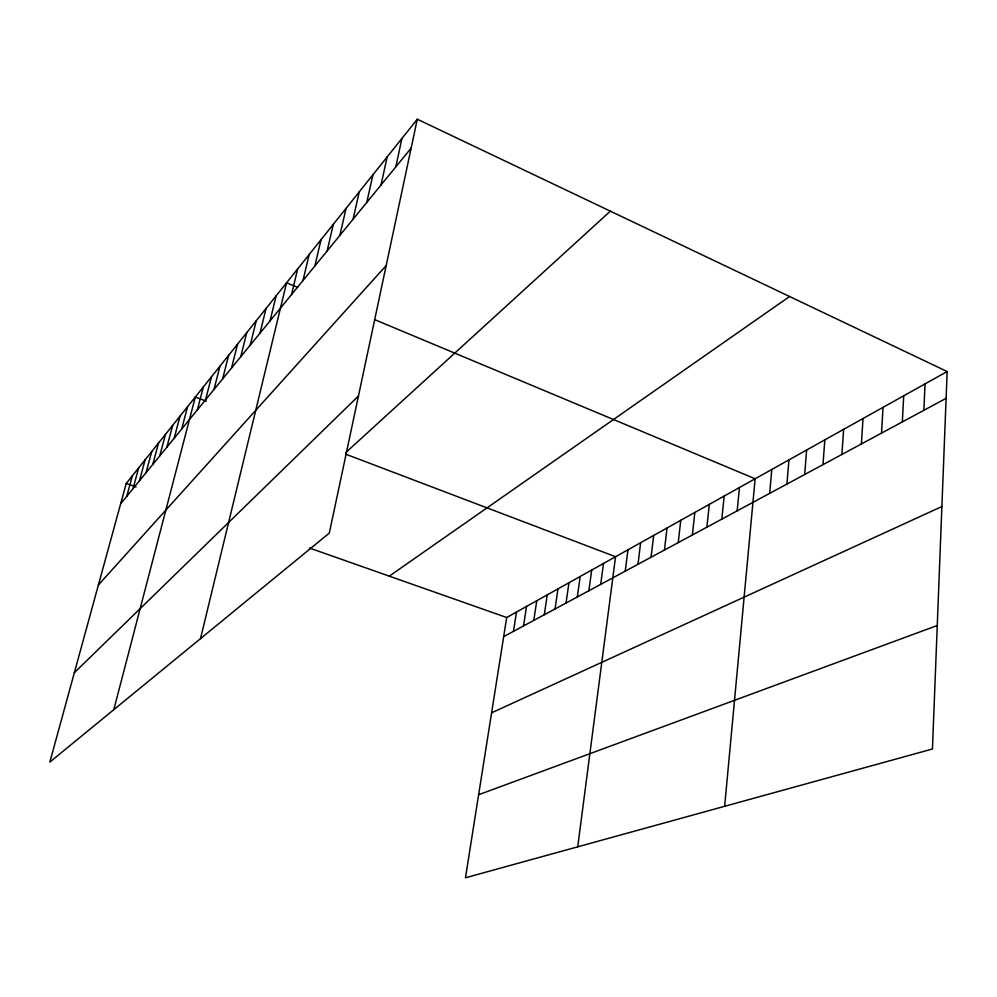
<?xml version="1.0" encoding="UTF-8"?>
<svg xmlns="http://www.w3.org/2000/svg" width="997" height="997" viewBox="0 0 997 997"><rect width="100%" height="100%" fill="white"/><g stroke="black" fill="none" stroke-linecap="round" stroke-linejoin="round"><path stroke-width="1.5" d="M947.15 371.545L932.444 748.996L465.462 877.784L506.7 617.517L947.15 371.545L417.294 119.216L126.22 483.483L49.85 762.082L329.309 533.083L417.294 119.216M923.858 410.328L925.054 383.882M902.347 421.905L903.693 395.821M881.547 433.122L883.018 407.362M861.408 443.964L863.016 418.541M841.904 454.47L843.624 429.358M822.999 464.639L824.831 439.851M804.691 474.51L806.623 450.033M786.92 484.081L788.951 459.904M769.684 493.365L771.79 469.475M724.645 806.299L755.14 478.772L374.61 319.601M737.169 510.875L739.438 487.545M721.828 519.138L724.158 496.07M706.898 527.176L709.303 504.37M692.367 535.003L694.834 512.446M678.234 542.617L680.752 520.322M664.463 550.032L667.043 527.974M651.053 557.261L653.671 535.439M637.98 564.302L640.647 542.717M625.231 571.156L627.948 549.808M577.724 846.814L615.56 556.725L345.934 454.246M600.692 584.379L603.484 563.467M588.866 590.747L591.695 570.06M577.313 596.966L580.179 576.478M566.047 603.035L568.938 582.759M555.042 608.968L557.959 588.891M544.3 614.75L547.241 594.873M533.794 620.408L536.76 600.73M523.525 625.942L526.516 606.45M513.48 631.35L516.496 612.046M395.784 166.923L401.941 138.433M381.004 185.018L387.172 156.915M366.771 202.441L372.953 174.712M353.075 219.215L359.256 191.848M339.877 235.379L346.059 208.373M327.141 250.97L333.322 224.3M314.853 266L321.034 239.691M303.001 280.531L309.157 254.547M291.535 294.564L297.679 268.903M200.509 638.628L286.588 282.787L297.679 287.423M270.05 320.86L276.169 295.835M259.98 333.21L266.062 308.472M250.21 345.161L256.279 320.722M240.738 356.764L246.782 332.599M231.541 368.018L237.573 344.127M222.63 378.935L228.625 355.318M213.969 389.54L219.938 366.198M205.556 399.834L211.501 376.754M197.381 409.842L203.301 387.023M113.808 709.665L195.325 397.005L206.329 401.18M174.188 438.244L180.008 416.16M181.703 429.034L187.561 406.714M166.873 447.204L172.668 425.358M159.744 455.928L165.502 434.306M146.036 472.703L151.743 451.529M152.803 464.428L158.535 443.029M139.455 480.778L145.113 459.816M133.025 488.642L138.658 467.905M126.756 496.319L132.364 475.781M120.649 503.797L411.15 148.104M98.379 585.002L386.2 265.501M74.339 672.726L358.459 396.008M345.61 452.725L610.338 211.152M389.279 576.154L789.587 296.508M503.672 636.634L946.103 398.339M491.596 712.818L941.891 506.551M478.622 794.734L937.255 625.518M126.22 483.483L136.066 486.947M309.419 548.014L506.7 617.517"/></g></svg>
